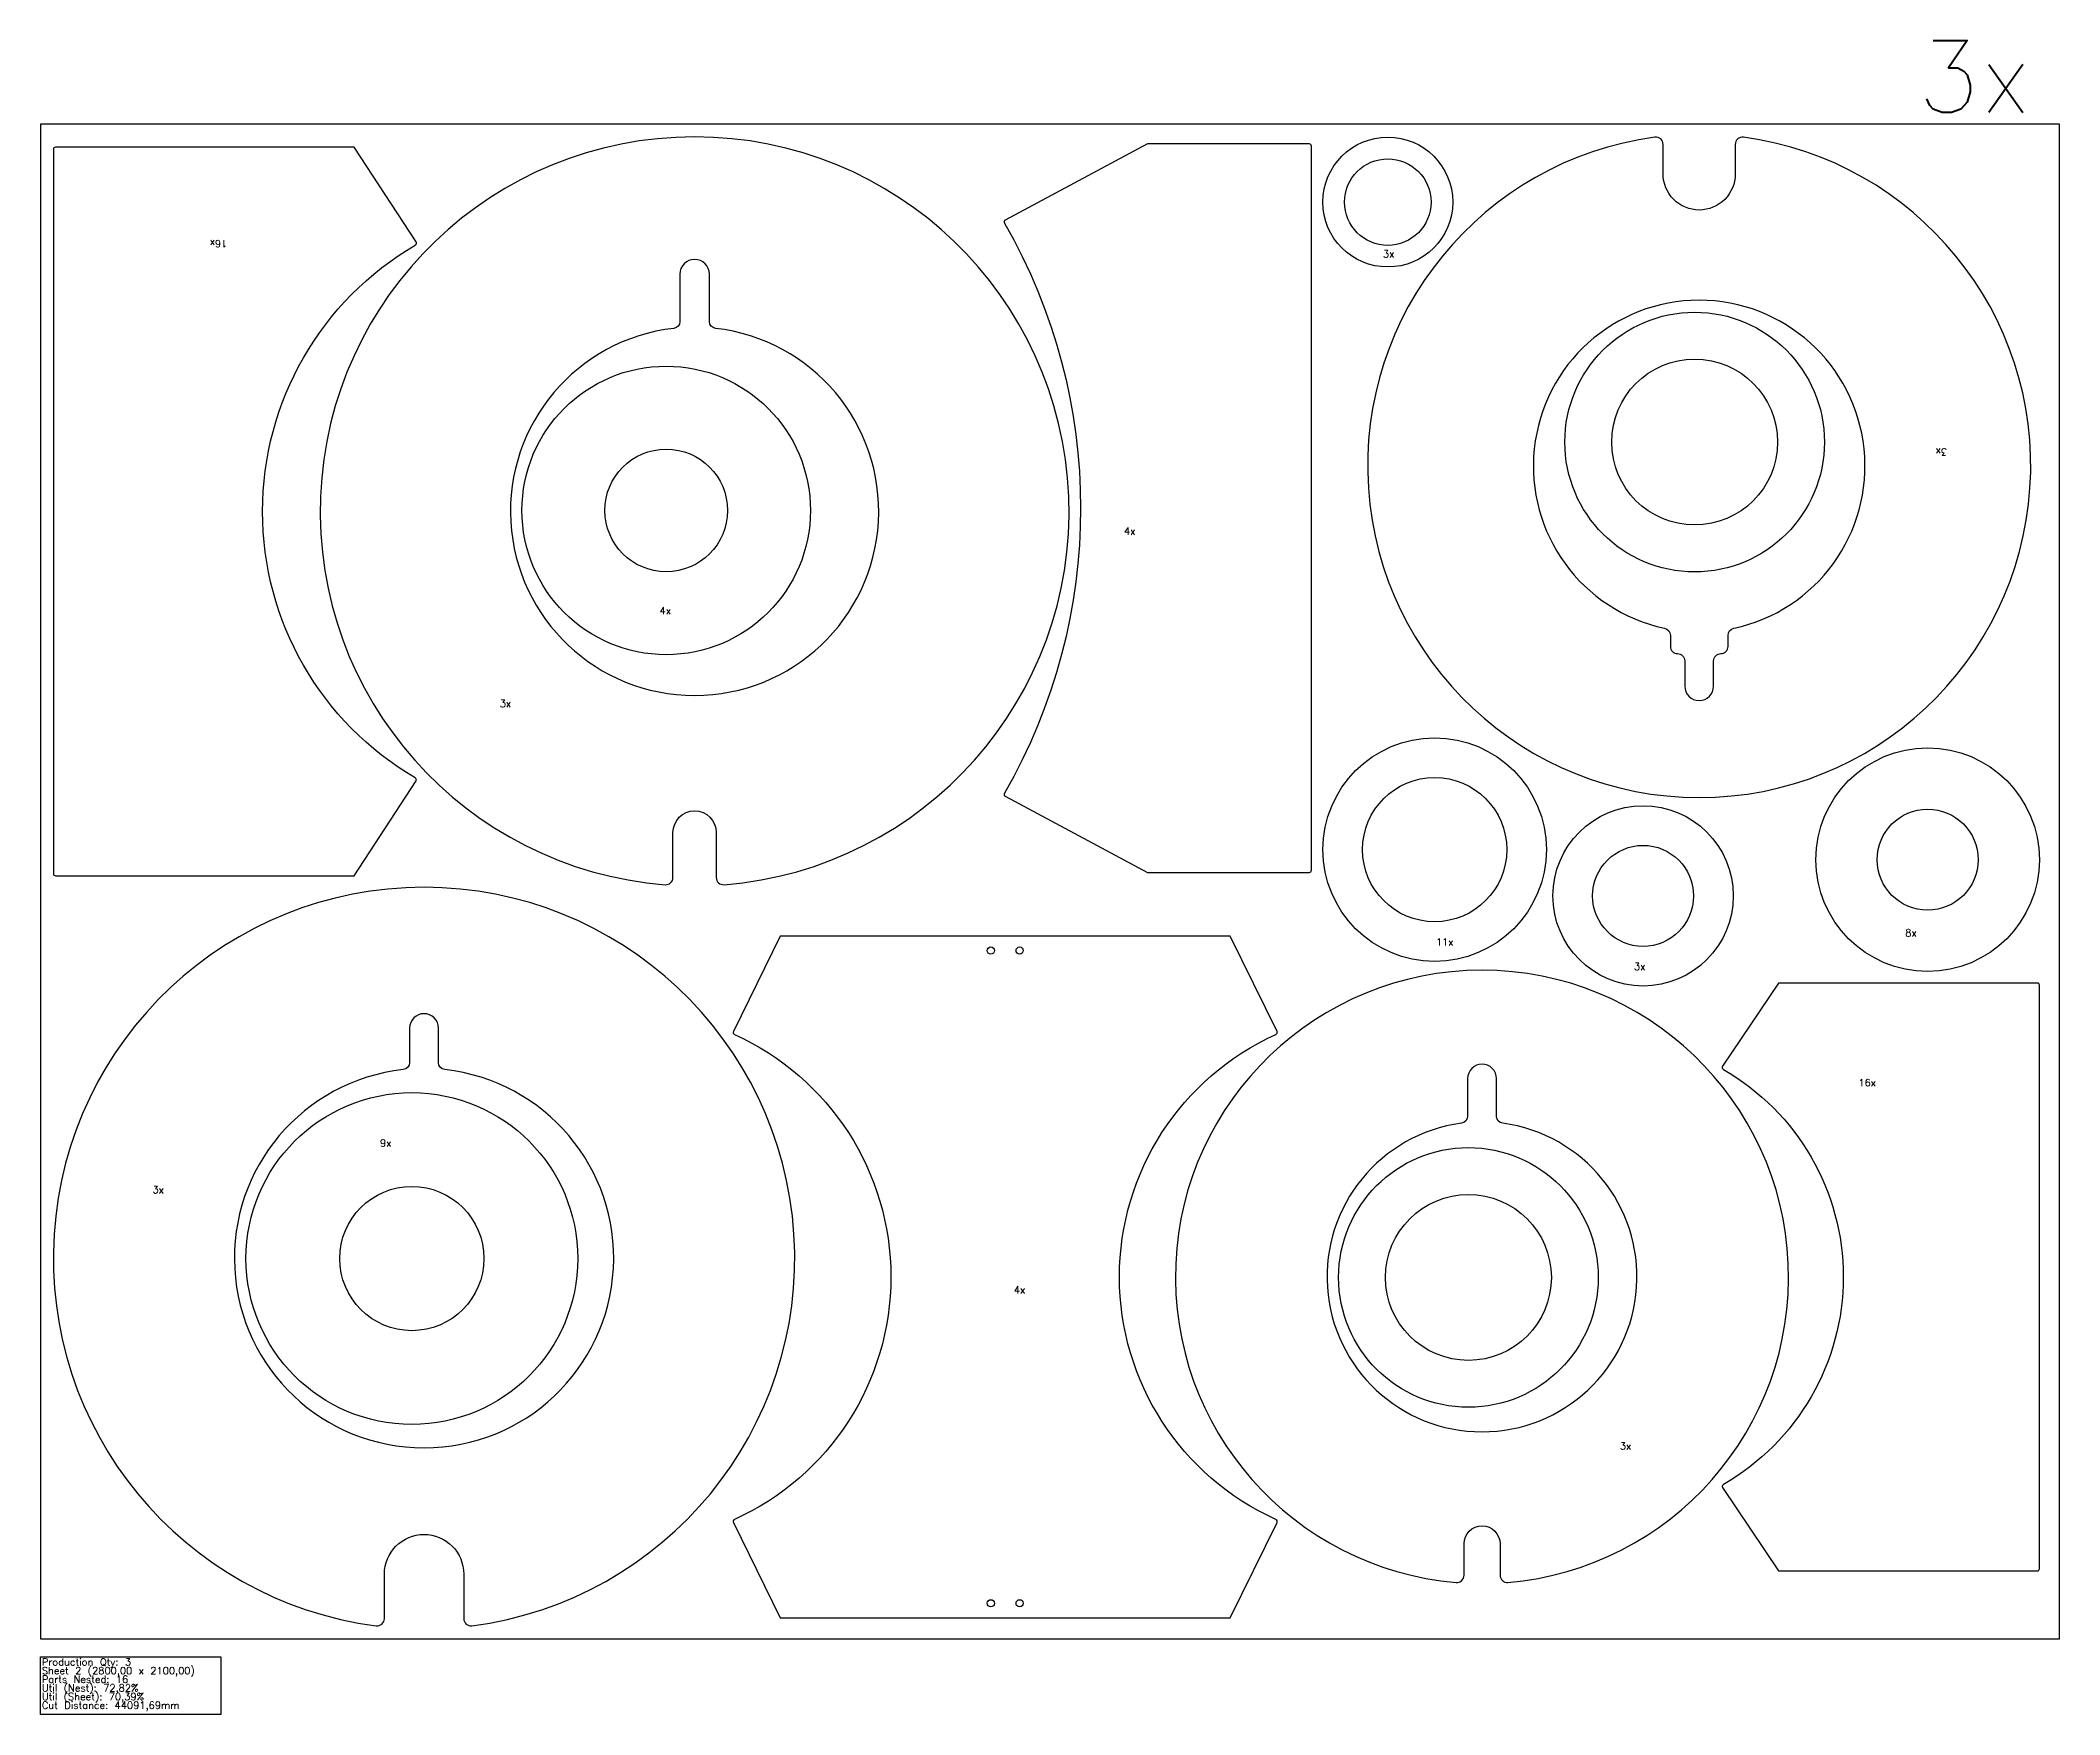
# Model space of a CAD drawing. Header units: millimetres. Extents: x 0 to 5740, y -8658 to -1197.
# Drawn here: x 0 to 2800, y -8658 to -6337 of the extents above; entities that cross this region are included whole.
import ezdxf

# ---------------------------------------------------------------- set-up
doc = ezdxf.new("R2010")
doc.units = ezdxf.units.MM
for name, color, linetype in [('13672575', 7, 'Continuous'), ('13781249', 7, 'Continuous'), ('13886225', 7, 'Continuous'), ('13940817', 7, 'Continuous'), ('14025428', 7, 'Continuous'), ('7517448', 7, 'Continuous'), ('sheet', 24, 'Continuous'), ('Stats', 7, 'Continuous'), ('Texto', 7, 'Continuous')]:
    doc.layers.add(name, color=color, linetype=linetype)
doc.styles.get("Standard").update_dxf_attribs({"font": 'txt.shx'})

msp = doc.modelspace()

# ---------------------------------------------------------------- linework, layer by layer
at = {"color": 7}
for points in [[(937.2, -7434.8), (937.2, -7497.2, 0.437447), (948, -7507.2, 25.410646), (866.4, -7507.2, 0.437447), (877.2, -7497.2), (877.2, -7434.8, -0.999999)], [(886.7, -6660.8), (886.7, -6726.5, -0.381362), (878.3, -6735.9, 17.60988), (936.1, -6735.9, -0.381362), (927.7, -6726.5), (927.7, -6660.8, 0.999999)], [(2024.1, -8421), (2024.1, -8464.5, 0.439167), (2034.9, -8474.5, 23.672042), (1963.2, -8474.5, 0.439167), (1974.1, -8464.5), (1974.1, -8421, -1)], [(2027.7, -7837.9, -0.375565), (2019.1, -7828), (2019.1, -7776, 0.414214), (1999.1, -7756), (1999.1, -7756, 0.414214), (1979.1, -7776), (1979.1, -7828, -0.375565), (1970.4, -7837.9, 14.933034)]]:
    msp.add_lwpolyline(points, format="xyb", close=True, dxfattribs=at)
for centre, radius in [((1868.4, -6560.8), 90), ((1868.4, -6560.8), 60), ((2293.9, -6893.5), 180), ((867.8, -6988.3), 200), ((2293.9, -6893.5), 115), ((867.8, -6988.3), 85), ((1933.4, -7458.6), 155), ((2617, -7472.5), 155), ((1933.4, -7458.6), 100), ((2222.4, -7522.7), 125), ((2617, -7472.5), 70), ((2222.4, -7522.7), 70), ((515.1, -8025.5), 230), ((1980.2, -8051.7), 180), ((515.1, -8025.5), 100), ((1980.2, -8051.7), 115)]:
    msp.add_circle(centre, radius, dxfattribs=at)
at = {"layer": '13672575', "color": 7}
msp.add_lwpolyline([(2332.7, -8343), (2410, -8458.5), (2769, -8458.5, 0.414214), (2772, -8455.5), (2772, -7646.5, 0.414214), (2769, -7643.5), (2410, -7643.5), (2332.7, -7759, 0.434137), (2333.7, -7763.3, -0.578139), (2333.7, -8338.7, 0.434137)], format="xyb", close=True, dxfattribs=at)
at = {"layer": '13781249', "color": 7}
for points in [[(598.3, -8534.7, 15.442938), (465.7, -8534.7, 0.452621), (477, -8524.8), (477, -8463, -0.414214), (532, -8408), (532, -8408, -0.414214), (587, -8463), (587, -8524.8, 0.452621)], [(560.9, -7763.6, -0.382318), (552, -7753.6), (552, -7706, 0.414214), (532, -7686), (532, -7686, 0.414214), (512, -7706), (512, -7753.6, -0.382318), (503.1, -7763.6, 18.144888)]]:
    msp.add_lwpolyline(points, format="xyb", close=True, dxfattribs=at)
at = {"layer": '13886225', "color": 7}
msp.add_lwpolyline([(1759.4, -7490.1, 0.414214), (1762.4, -7487.1), (1762.4, -6483.1, 0.414214), (1759.4, -6480.1), (1535.4, -6480.1), (1338, -6585.7, 0.423194), (1336.9, -6589.9, -0.266995), (1336.9, -7380.4, 0.423194), (1338, -7384.6), (1535.4, -7490.1)], format="xyb", close=True, dxfattribs=at)
at = {"layer": '13940817', "color": 7}
msp.add_lwpolyline([(435, -6484.8), (21, -6484.8, 0.414214), (18, -6487.8), (18, -7491.8, 0.414214), (21, -7494.8), (435, -7494.8), (520.9, -7363.4, 0.428811), (519.9, -7359.2, -0.573509), (519.9, -6620.4, 0.428811), (520.9, -6616.1)], format="xyb", close=True, dxfattribs=at)
at = {"layer": '14025428', "color": 7}
for points in [[(2238.9, -6470.9, 14.933034), (2361.5, -6470.9, 0.453948), (2350.2, -6480.8), (2350.2, -6521.8, -0.414214), (2300.2, -6571.8), (2300.2, -6571.8, -0.414214), (2250.2, -6521.8), (2250.2, -6480.8, 0.453948)], [(2260.2, -7161.5), (2260.2, -7176.8, 0.414214), (2270.2, -7186.8), (2270.2, -7186.8, -0.414214), (2280.2, -7196.8), (2280.2, -7231.8, 0.999997), (2320.2, -7231.8), (2320.2, -7196.8, -0.414214), (2330.2, -7186.8), (2330.2, -7186.8, 0.414214), (2340.2, -7176.8), (2340.2, -7161.5, -0.353997), (2348.1, -7151.7, 9.494678), (2252.3, -7151.7, -0.353997)]]:
    msp.add_lwpolyline(points, format="xyb", close=True, dxfattribs=at)
at = {"layer": '7517448', "color": 7}
msp.add_lwpolyline([(1025.9, -8523.5), (1649.9, -8523.5), (1714.8, -8391.3, 0.423629), (1713.3, -8387.3, -0.645355), (1713.3, -7714.8, 0.423629), (1714.8, -7710.7), (1649.9, -7578.5), (1025.9, -7578.5), (960.9, -7710.7, 0.423629), (962.4, -7714.8, -0.645355), (962.4, -8387.3, 0.423629), (960.9, -8391.3)], format="xyb", close=True, dxfattribs=at)
for centre in [(1317.9, -7598.5), (1357.9, -7598.5), (1317.9, -8503.5), (1357.9, -8503.5)]:
    msp.add_circle(centre, 5, dxfattribs=at)
at = {"layer": 'sheet', "color": 7}
msp.add_lwpolyline([(0, -8552.8), (2800, -8552.8), (2800, -6452.8), (0, -6452.8)], close=True, dxfattribs=at)
at = {"layer": 'Stats', "color": 151}
msp.add_lwpolyline([(0, -8577.8), (250, -8577.8), (250, -8657.8), (0, -8657.8), (0, -8577.8)], close=True, dxfattribs=at)

# ---------------------------------------------------------------- texts
at = {"insert": (2403, -6336.6), "char_height": 100, "attachment_point": 1}
msp.add_mtext_dynamic_manual_height_columns('{\\W2.244285; }3x', width=391.095, gutter_width=1, heights=[0], dxfattribs=at)
at = {"layer": 'Stats', "color": 60}
for s, p in [('Sheet 2 (2800,00 x 2100,00)', (2, -8601.8)), ('Production Qty: 3', (2, -8589.8)), ('Parts Nested: 16', (2, -8613.8)), ('Util (Nest): 72,82%', (2, -8625.8)), ('Cut Distance: 44091,69mm', (2, -8649.8)), ('Util (Sheet): 70,39%', (2, -8637.8))]:
    msp.add_text(s, height=10, dxfattribs=at).set_placement(p)
at = {"layer": 'Texto', "color": 3, "char_height": 10, "width": 86.148, "attachment_point": 1, "rotation": 180}
for s, insert in [('{\\C1;16x}', (259.3, -6623.5)), ('{\\C1;3x}', (2644, -6912.3))]:
    msp.add_mtext(s, dxfattribs=dict(at, insert=insert))
at = {"layer": 'Texto', "color": 3, "char_height": 10, "width": 86.148, "attachment_point": 1}
for s, insert in [('{\\C1;3x}', (1861.7, -6627.6)), ('{\\C1;4x}', (1502.6, -7012)), ('{\\C1;4x}', (858.7, -7122.3)), ('{\\C1;3x}', (637, -7250.9)), ('{\\C1;11x}', (1935.2, -7581.7)), ('{\\C1;8x}', (2586, -7568.9)), ('{\\C1;3x}', (2209.8, -7615.5)), ('{\\C1;16x}', (2520.9, -7776.6)), ('{\\C1;9x}', (471, -7860.3)), ('{\\C1;3x}', (155.5, -7925.1)), ('{\\C1;4x}', (1349.9, -8063.9)), ('{\\C1;3x}', (2190.2, -8280.4))]:
    msp.add_mtext(s, dxfattribs=dict(at, insert=insert))

doc.saveas('drawing.dxf')
